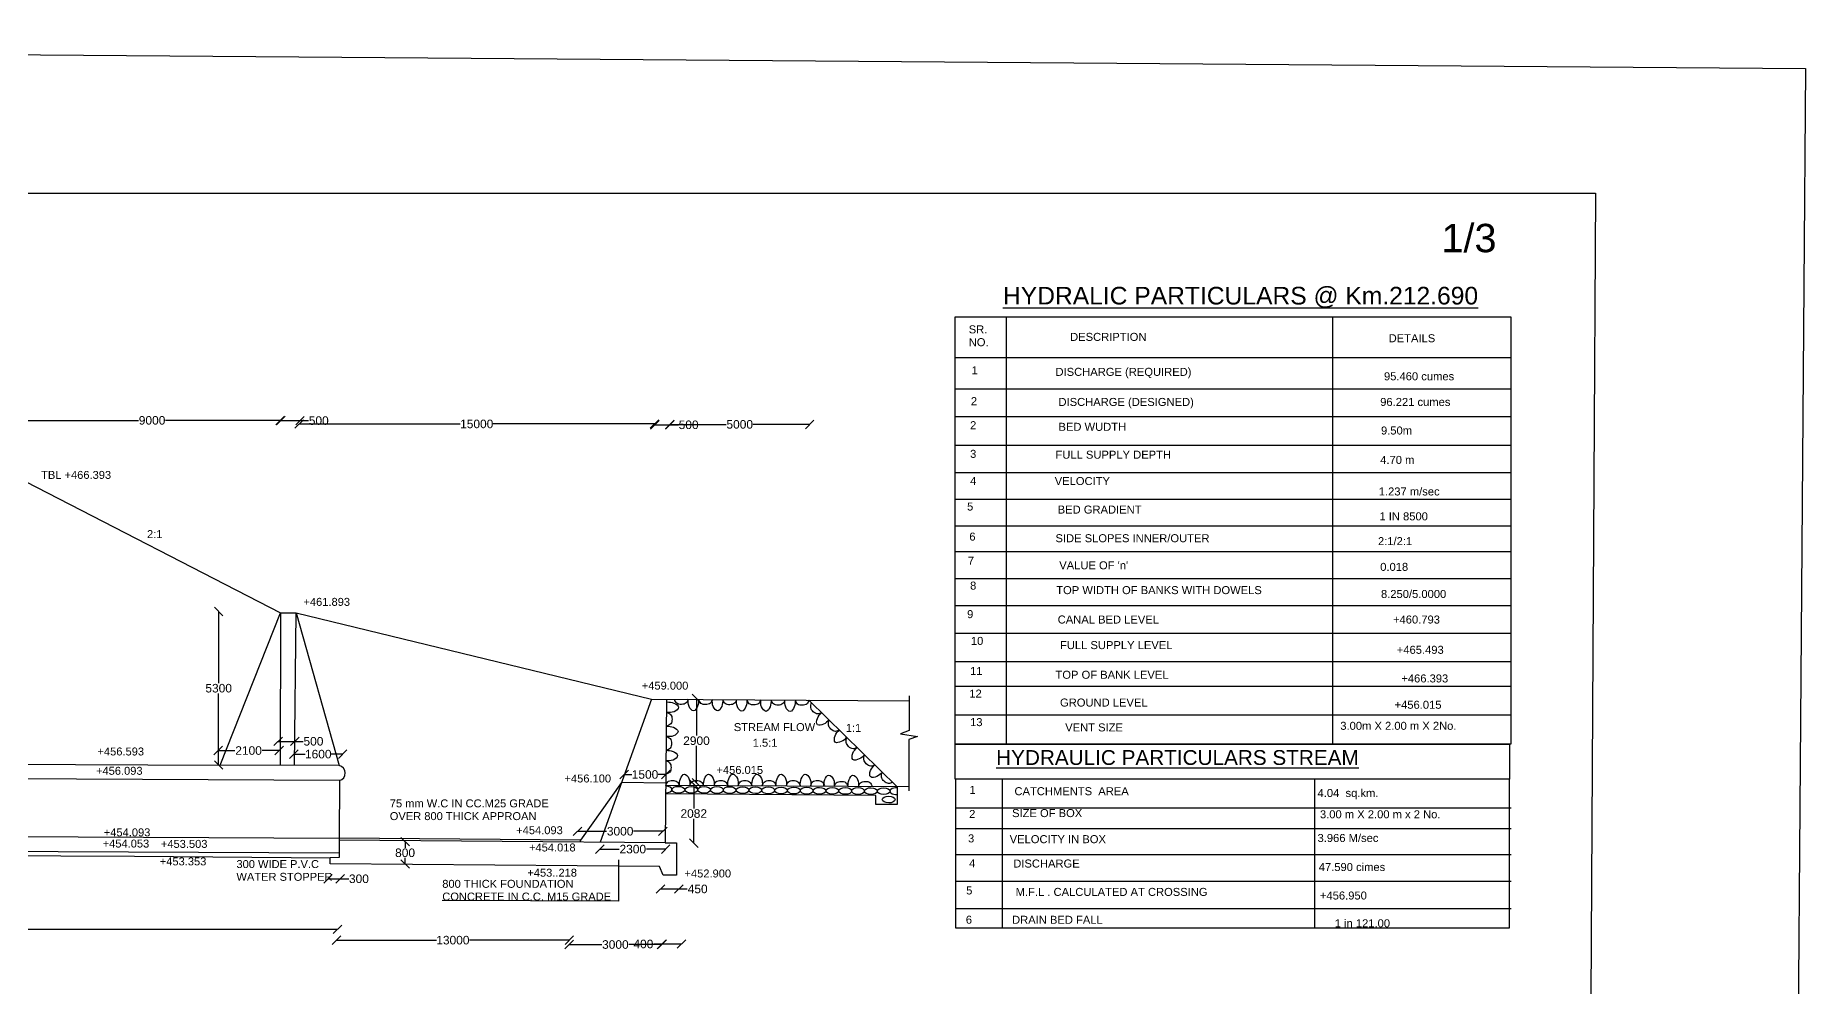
# Model space of a CAD drawing. Header units: metres. Extents: x 2 to 504, y 0 to 345.
# Drawn here: x 297.4 to 504.4, y 233.6 to 344.8 of the extents above; entities that cross this region are included whole.
import ezdxf

# ---------------------------------------------------------------- set-up
doc = ezdxf.new("R2010")
doc.units = ezdxf.units.M
doc.header["$MEASUREMENT"] = 0
doc.layers.add('DIMENSION', color=255, linetype='Continuous')
doc.layers.add('TEXT', color=255, linetype='Continuous')
doc.styles.get("Standard").update_dxf_attribs({"font": 'arial.ttf'})
doc.dimstyles.get("Standard").update_dxf_attribs({"dimtxt": 1, "dimasz": 1, "dimexe": 0.18, "dimexo": 0.0625, "dimgap": 0.09, "dimtad": 0, "dimtih": 1, "dimtoh": 1, "dimdec": 0, "dimzin": 0, "dimdsep": 46, "dimtxsty": 'Standard', "dimblk": 'OBLIQUE', "dimcen": 0, "dimse1": 1, "dimse2": 1, "dimadec": 0, "dimazin": 0, "dimtfac": 1, "dimtdec": 0, "dimtofl": 0, "dimtmove": 0, "dimatfit": 3, "dimfxl": 1, "dimtolj": 1, "dimtzin": 0, "dimarcsym": 0})
picture_1 = doc.add_image_def('image1.jpg', size_in_pixel=(7220, 4930))

# ---------------------------------------------------------------- blocks, each defined once
blk = doc.blocks.new('_Oblique')
at = {"color": 0, "linetype": 'ByBlock', "lineweight": -2}
blk.add_line((-0.5, -0.5), (0.5, 0.5), dxfattribs=at)
blk = doc.blocks.new('*D15')
at = {"layer": 'Defpoints', "color": 0, "transparency": 16777216}
for p in [(295.94, 300.05), (326.07, 299.81), (326.07, 299.81)]:
    blk.add_point(p, dxfattribs=at)
at = {"layer": 'DIMENSION', "color": 0, "lineweight": -2, "transparency": 16777216}
for p, q in [((295.94, 299.81), (309.42, 299.81)), ((326.07, 299.81), (312.58, 299.81))]:
    blk.add_line(p, q, dxfattribs=at)
at = {"layer": 'DIMENSION', "color": 0, "lineweight": -2, "transparency": 16777216, "rotation": 180}
blk.add_blockref('_Oblique', (295.94, 299.81), dxfattribs=at)
at = {"layer": 'DIMENSION', "color": 0, "lineweight": -2, "transparency": 16777216}
blk.add_blockref('_Oblique', (326.07, 299.81), dxfattribs=at)
at = {"layer": 'DIMENSION', "color": 0, "transparency": 16777216, "insert": (311, 299.81), "char_height": 1, "attachment_point": 5}
blk.add_mtext('\\A1;9000', dxfattribs=at)
blk = doc.blocks.new('*D16')
at = {"layer": 'Defpoints', "color": 0, "transparency": 16777216}
for p in [(325.96, 299.86), (328.3, 299.78), (328.3, 299.78)]:
    blk.add_point(p, dxfattribs=at)
at = {"layer": 'DIMENSION', "color": 0, "lineweight": -2, "transparency": 16777216}
for p, q in [((325.96, 299.78), (328.3, 299.78)), ((328.3, 299.78), (329.3, 299.78))]:
    blk.add_line(p, q, dxfattribs=at)
at = {"layer": 'DIMENSION', "color": 0, "lineweight": -2, "transparency": 16777216, "rotation": 180}
blk.add_blockref('_Oblique', (325.96, 299.78), dxfattribs=at)
at = {"layer": 'DIMENSION', "color": 0, "lineweight": -2, "transparency": 16777216}
blk.add_blockref('_Oblique', (328.3, 299.78), dxfattribs=at)
at = {"layer": 'DIMENSION', "color": 0, "transparency": 16777216, "insert": (330.5, 299.78), "char_height": 1, "attachment_point": 5}
blk.add_mtext('\\A1;500', dxfattribs=at)
blk = doc.blocks.new('*D17')
at = {"layer": 'Defpoints', "color": 0, "transparency": 16777216}
for p in [(328.2, 299.75), (369.77, 299.39), (369.77, 299.21)]:
    blk.add_point(p, dxfattribs=at)
at = {"layer": 'DIMENSION', "color": 0, "lineweight": -2, "transparency": 16777216}
for p, q in [((328.2, 299.39), (347.06, 299.39)), ((369.77, 299.39), (350.91, 299.39))]:
    blk.add_line(p, q, dxfattribs=at)
at = {"layer": 'DIMENSION', "color": 0, "lineweight": -2, "transparency": 16777216, "rotation": 180}
blk.add_blockref('_Oblique', (328.2, 299.39), dxfattribs=at)
at = {"layer": 'DIMENSION', "color": 0, "lineweight": -2, "transparency": 16777216}
blk.add_blockref('_Oblique', (369.77, 299.39), dxfattribs=at)
at = {"layer": 'DIMENSION', "color": 0, "transparency": 16777216, "insert": (348.98, 299.39), "char_height": 1, "attachment_point": 5}
blk.add_mtext('\\A1;15000', dxfattribs=at)
blk = doc.blocks.new('*D18')
at = {"layer": 'Defpoints', "color": 0, "transparency": 16777216}
for p in [(369.82, 299.29), (371.57, 299.29), (371.57, 299.29)]:
    blk.add_point(p, dxfattribs=at)
at = {"layer": 'DIMENSION', "color": 0, "lineweight": -2, "transparency": 16777216}
for p, q in [((369.82, 299.29), (371.57, 299.29)), ((371.57, 299.29), (372.57, 299.29))]:
    blk.add_line(p, q, dxfattribs=at)
at = {"layer": 'DIMENSION', "color": 0, "lineweight": -2, "transparency": 16777216, "rotation": 180}
blk.add_blockref('_Oblique', (369.82, 299.29), dxfattribs=at)
at = {"layer": 'DIMENSION', "color": 0, "lineweight": -2, "transparency": 16777216}
blk.add_blockref('_Oblique', (371.57, 299.29), dxfattribs=at)
at = {"layer": 'DIMENSION', "color": 0, "transparency": 16777216, "insert": (373.77, 299.29), "char_height": 1, "attachment_point": 5}
blk.add_mtext('\\A1;500', dxfattribs=at)
blk = doc.blocks.new('*D19')
at = {"layer": 'Defpoints', "color": 0, "transparency": 16777216}
for p in [(371.57, 299.37), (387.93, 299.34), (387.93, 299.34)]:
    blk.add_point(p, dxfattribs=at)
at = {"layer": 'DIMENSION', "color": 0, "lineweight": -2, "transparency": 16777216}
for p, q in [((371.57, 299.34), (378.17, 299.34)), ((387.93, 299.34), (381.33, 299.34))]:
    blk.add_line(p, q, dxfattribs=at)
at = {"layer": 'DIMENSION', "color": 0, "lineweight": -2, "transparency": 16777216, "rotation": 180}
blk.add_blockref('_Oblique', (371.57, 299.34), dxfattribs=at)
at = {"layer": 'DIMENSION', "color": 0, "lineweight": -2, "transparency": 16777216}
blk.add_blockref('_Oblique', (387.93, 299.34), dxfattribs=at)
at = {"layer": 'DIMENSION', "color": 0, "transparency": 16777216, "insert": (379.75, 299.34), "char_height": 1, "attachment_point": 5}
blk.add_mtext('\\A1;5000', dxfattribs=at)
blk = doc.blocks.new('*D34')
at = {"layer": 'Defpoints', "color": 0, "transparency": 16777216}
for p in [(318.4, 277.46), (318.79, 277.46), (318.4, 259.5)]:
    blk.add_point(p, dxfattribs=at)
at = {"layer": 'DIMENSION', "color": 0, "lineweight": -2, "transparency": 16777216}
for p, q in [((318.79, 277.46), (318.79, 269.08)), ((318.79, 259.5), (318.79, 267.88))]:
    blk.add_line(p, q, dxfattribs=at)
for p, rotation in [((318.79, 277.46), 90), ((318.79, 259.5), 270)]:
    blk.add_blockref('_Oblique', p, dxfattribs=dict(at, rotation=rotation))
at = {"layer": 'DIMENSION', "color": 0, "transparency": 16777216, "insert": (318.79, 268.48), "char_height": 1, "attachment_point": 5}
blk.add_mtext('\\A1;5300', dxfattribs=at)
blk = doc.blocks.new('*D40')
at = {"layer": 'Defpoints', "color": 0, "transparency": 16777216}
for p in [(318.72, 261.15), (325.86, 261.19), (325.86, 261.15)]:
    blk.add_point(p, dxfattribs=at)
at = {"layer": 'DIMENSION', "color": 0, "lineweight": -2, "transparency": 16777216}
for p, q in [((318.72, 261.19), (320.7, 261.19)), ((325.86, 261.19), (323.88, 261.19))]:
    blk.add_line(p, q, dxfattribs=at)
at = {"layer": 'DIMENSION', "color": 0, "lineweight": -2, "transparency": 16777216, "rotation": 180}
blk.add_blockref('_Oblique', (318.72, 261.19), dxfattribs=at)
at = {"layer": 'DIMENSION', "color": 0, "lineweight": -2, "transparency": 16777216}
blk.add_blockref('_Oblique', (325.86, 261.19), dxfattribs=at)
at = {"layer": 'DIMENSION', "color": 0, "transparency": 16777216, "insert": (322.29, 261.19), "char_height": 1, "attachment_point": 5}
blk.add_mtext('\\A1;2100', dxfattribs=at)
blk = doc.blocks.new('*D41')
at = {"layer": 'Defpoints', "color": 0, "transparency": 16777216}
for p in [(325.74, 261.03), (327.69, 262.27), (327.69, 261.03)]:
    blk.add_point(p, dxfattribs=at)
at = {"layer": 'DIMENSION', "color": 0, "lineweight": -2, "transparency": 16777216}
for p, q in [((325.74, 262.27), (327.69, 262.27)), ((327.69, 262.27), (328.69, 262.27))]:
    blk.add_line(p, q, dxfattribs=at)
at = {"layer": 'DIMENSION', "color": 0, "lineweight": -2, "transparency": 16777216, "rotation": 180}
blk.add_blockref('_Oblique', (325.74, 262.27), dxfattribs=at)
at = {"layer": 'DIMENSION', "color": 0, "lineweight": -2, "transparency": 16777216}
blk.add_blockref('_Oblique', (327.69, 262.27), dxfattribs=at)
at = {"layer": 'DIMENSION', "color": 0, "transparency": 16777216, "insert": (329.88, 262.27), "char_height": 1, "attachment_point": 5}
blk.add_mtext('\\A1;500', dxfattribs=at)
blk = doc.blocks.new('*D42')
at = {"layer": 'Defpoints', "color": 0, "transparency": 16777216}
for p in [(327.58, 261.02), (333.3, 261.02), (333.3, 260.77)]:
    blk.add_point(p, dxfattribs=at)
at = {"layer": 'DIMENSION', "color": 0, "lineweight": -2, "transparency": 16777216}
for p, q in [((327.58, 260.77), (328.9, 260.77)), ((333.3, 260.77), (331.97, 260.77))]:
    blk.add_line(p, q, dxfattribs=at)
at = {"layer": 'DIMENSION', "color": 0, "lineweight": -2, "transparency": 16777216, "rotation": 180}
blk.add_blockref('_Oblique', (327.58, 260.77), dxfattribs=at)
at = {"layer": 'DIMENSION', "color": 0, "lineweight": -2, "transparency": 16777216}
blk.add_blockref('_Oblique', (333.3, 260.77), dxfattribs=at)
at = {"layer": 'DIMENSION', "color": 0, "transparency": 16777216, "insert": (330.44, 260.77), "char_height": 1, "attachment_point": 5}
blk.add_mtext('\\A1;1600', dxfattribs=at)
blk = doc.blocks.new('*D43')
at = {"layer": 'Defpoints', "color": 0, "transparency": 16777216}
for p in [(366.24, 258.17), (371.1, 258.4), (371.1, 258.39)]:
    blk.add_point(p, dxfattribs=at)
at = {"layer": 'DIMENSION', "color": 0, "lineweight": -2, "transparency": 16777216}
for p, q in [((366.24, 258.39), (367.13, 258.39)), ((371.1, 258.39), (370.2, 258.39))]:
    blk.add_line(p, q, dxfattribs=at)
at = {"layer": 'DIMENSION', "color": 0, "lineweight": -2, "transparency": 16777216, "rotation": 180}
blk.add_blockref('_Oblique', (366.24, 258.39), dxfattribs=at)
at = {"layer": 'DIMENSION', "color": 0, "lineweight": -2, "transparency": 16777216}
blk.add_blockref('_Oblique', (371.1, 258.39), dxfattribs=at)
at = {"layer": 'DIMENSION', "color": 0, "transparency": 16777216, "insert": (368.67, 258.39), "char_height": 1, "attachment_point": 5}
blk.add_mtext('\\A1;1500', dxfattribs=at)
blk = doc.blocks.new('*D44')
at = {"layer": 'Defpoints', "color": 0, "transparency": 16777216}
for p in [(360.77, 251.58), (370.76, 251.75), (370.76, 251.58)]:
    blk.add_point(p, dxfattribs=at)
at = {"layer": 'DIMENSION', "color": 0, "lineweight": -2, "transparency": 16777216}
for p, q in [((360.77, 251.75), (364.18, 251.75)), ((370.76, 251.75), (367.34, 251.75))]:
    blk.add_line(p, q, dxfattribs=at)
at = {"layer": 'DIMENSION', "color": 0, "lineweight": -2, "transparency": 16777216, "rotation": 180}
blk.add_blockref('_Oblique', (360.77, 251.75), dxfattribs=at)
at = {"layer": 'DIMENSION', "color": 0, "lineweight": -2, "transparency": 16777216}
blk.add_blockref('_Oblique', (370.76, 251.75), dxfattribs=at)
at = {"layer": 'DIMENSION', "color": 0, "transparency": 16777216, "insert": (365.76, 251.75), "char_height": 1, "attachment_point": 5}
blk.add_mtext('\\A1;3000', dxfattribs=at)
blk = doc.blocks.new('*D45')
at = {"layer": 'Defpoints', "color": 0, "transparency": 16777216}
for p in [(363.39, 249.66), (363.39, 249.64), (371.09, 249.64)]:
    blk.add_point(p, dxfattribs=at)
at = {"layer": 'DIMENSION', "color": 0, "lineweight": -2, "transparency": 16777216}
for p, q in [((363.39, 249.66), (365.65, 249.66)), ((371.09, 249.66), (368.83, 249.66))]:
    blk.add_line(p, q, dxfattribs=at)
at = {"layer": 'DIMENSION', "color": 0, "lineweight": -2, "transparency": 16777216, "rotation": 180}
blk.add_blockref('_Oblique', (363.39, 249.66), dxfattribs=at)
at = {"layer": 'DIMENSION', "color": 0, "lineweight": -2, "transparency": 16777216}
blk.add_blockref('_Oblique', (371.09, 249.66), dxfattribs=at)
at = {"layer": 'DIMENSION', "color": 0, "transparency": 16777216, "insert": (367.24, 249.66), "char_height": 1, "attachment_point": 5}
blk.add_mtext('\\A1;2300', dxfattribs=at)
blk = doc.blocks.new('*D46')
at = {"layer": 'Defpoints', "color": 0, "transparency": 16777216}
for p in [(340.6, 250.53), (340.6, 250.53), (340.6, 247.92)]:
    blk.add_point(p, dxfattribs=at)
at = {"layer": 'DIMENSION', "color": 0, "lineweight": -2, "transparency": 16777216}
for p, q in [((340.6, 250.53), (340.6, 249.83)), ((340.6, 247.92), (340.6, 248.63))]:
    blk.add_line(p, q, dxfattribs=at)
for p, rotation in [((340.6, 250.53), 90), ((340.6, 247.92), 270)]:
    blk.add_blockref('_Oblique', p, dxfattribs=dict(at, rotation=rotation))
at = {"layer": 'DIMENSION', "color": 0, "transparency": 16777216, "insert": (340.6, 249.23), "char_height": 1, "attachment_point": 5}
blk.add_mtext('\\A1;800', dxfattribs=at)
blk = doc.blocks.new('*D47')
at = {"layer": 'Defpoints', "color": 0, "transparency": 16777216}
for p in [(331.58, 246.11), (333, 246.19), (333, 246.11)]:
    blk.add_point(p, dxfattribs=at)
at = {"layer": 'DIMENSION', "color": 0, "lineweight": -2, "transparency": 16777216}
for p, q in [((331.58, 246.19), (333, 246.19)), ((333, 246.19), (334, 246.19))]:
    blk.add_line(p, q, dxfattribs=at)
at = {"layer": 'DIMENSION', "color": 0, "lineweight": -2, "transparency": 16777216, "rotation": 180}
blk.add_blockref('_Oblique', (331.58, 246.19), dxfattribs=at)
at = {"layer": 'DIMENSION', "color": 0, "lineweight": -2, "transparency": 16777216}
blk.add_blockref('_Oblique', (333, 246.19), dxfattribs=at)
at = {"layer": 'DIMENSION', "color": 0, "transparency": 16777216, "insert": (335.2, 246.19), "char_height": 1, "attachment_point": 5}
blk.add_mtext('\\A1;300', dxfattribs=at)
blk = doc.blocks.new('*D49')
at = {"layer": 'Defpoints', "color": 0, "transparency": 16777216}
for p in [(373.37, 267.27), (373.37, 257.41), (374.69, 257.41)]:
    blk.add_point(p, dxfattribs=at)
at = {"layer": 'DIMENSION', "color": 0, "lineweight": -2, "transparency": 16777216}
for p, q in [((374.69, 267.27), (374.69, 262.94)), ((374.69, 257.41), (374.69, 261.74))]:
    blk.add_line(p, q, dxfattribs=at)
for p, rotation in [((374.69, 267.27), 90), ((374.69, 257.41), 270)]:
    blk.add_blockref('_Oblique', p, dxfattribs=dict(at, rotation=rotation))
at = {"layer": 'DIMENSION', "color": 0, "transparency": 16777216, "insert": (374.69, 262.34), "char_height": 1, "attachment_point": 5}
blk.add_mtext('\\A1;2900', dxfattribs=at)
blk = doc.blocks.new('*D50')
at = {"layer": 'Defpoints', "color": 0, "transparency": 16777216}
for p in [(375.03, 257.27), (374.37, 250.37), (375.03, 250.37)]:
    blk.add_point(p, dxfattribs=at)
at = {"layer": 'DIMENSION', "color": 0, "lineweight": -2, "transparency": 16777216}
for p, q in [((374.37, 257.27), (374.37, 254.42)), ((374.37, 250.37), (374.37, 253.22))]:
    blk.add_line(p, q, dxfattribs=at)
for p, rotation in [((374.37, 257.27), 90), ((374.37, 250.37), 270)]:
    blk.add_blockref('_Oblique', p, dxfattribs=dict(at, rotation=rotation))
at = {"layer": 'DIMENSION', "color": 0, "transparency": 16777216, "insert": (374.37, 253.82), "char_height": 1, "attachment_point": 5}
blk.add_mtext('\\A1;2082', dxfattribs=at)
blk = doc.blocks.new('*D51')
at = {"layer": 'Defpoints', "color": 0, "transparency": 16777216}
for p in [(370.47, 245.63), (372.62, 245.63), (372.62, 245)]:
    blk.add_point(p, dxfattribs=at)
at = {"layer": 'DIMENSION', "color": 0, "lineweight": -2, "transparency": 16777216}
for p, q in [((370.47, 245), (372.62, 245)), ((372.62, 245), (373.62, 245))]:
    blk.add_line(p, q, dxfattribs=at)
at = {"layer": 'DIMENSION', "color": 0, "lineweight": -2, "transparency": 16777216, "rotation": 180}
blk.add_blockref('_Oblique', (370.47, 245), dxfattribs=at)
at = {"layer": 'DIMENSION', "color": 0, "lineweight": -2, "transparency": 16777216}
blk.add_blockref('_Oblique', (372.62, 245), dxfattribs=at)
at = {"layer": 'DIMENSION', "color": 0, "transparency": 16777216, "insert": (374.83, 245), "char_height": 1, "attachment_point": 5}
blk.add_mtext('\\A1;450', dxfattribs=at)
blk = doc.blocks.new('*D52')
at = {"layer": 'Defpoints', "color": 0, "transparency": 16777216}
for p in [(370.69, 239.56), (370.69, 238.56), (372.93, 239.56)]:
    blk.add_point(p, dxfattribs=at)
at = {"layer": 'DIMENSION', "color": 0, "lineweight": -2, "transparency": 16777216}
for p, q in [((370.69, 238.56), (369.69, 238.56)), ((372.93, 238.56), (370.69, 238.56))]:
    blk.add_line(p, q, dxfattribs=at)
at = {"layer": 'DIMENSION', "color": 0, "lineweight": -2, "transparency": 16777216, "rotation": 180}
blk.add_blockref('_Oblique', (370.69, 238.56), dxfattribs=at)
at = {"layer": 'DIMENSION', "color": 0, "lineweight": -2, "transparency": 16777216}
blk.add_blockref('_Oblique', (372.93, 238.56), dxfattribs=at)
at = {"layer": 'DIMENSION', "color": 0, "transparency": 16777216, "insert": (368.48, 238.56), "char_height": 1, "attachment_point": 5}
blk.add_mtext('\\A1;400', dxfattribs=at)
blk = doc.blocks.new('*D53')
at = {"layer": 'Defpoints', "color": 0, "transparency": 16777216}
for p in [(359.79, 238.56), (359.79, 238.5), (370.61, 238.56)]:
    blk.add_point(p, dxfattribs=at)
at = {"layer": 'DIMENSION', "color": 0, "lineweight": -2, "transparency": 16777216}
for p, q in [((359.79, 238.5), (363.61, 238.5)), ((370.61, 238.5), (366.78, 238.5))]:
    blk.add_line(p, q, dxfattribs=at)
at = {"layer": 'DIMENSION', "color": 0, "lineweight": -2, "transparency": 16777216, "rotation": 180}
blk.add_blockref('_Oblique', (359.79, 238.5), dxfattribs=at)
at = {"layer": 'DIMENSION', "color": 0, "lineweight": -2, "transparency": 16777216}
blk.add_blockref('_Oblique', (370.61, 238.5), dxfattribs=at)
at = {"layer": 'DIMENSION', "color": 0, "transparency": 16777216, "insert": (365.2, 238.5), "char_height": 1, "attachment_point": 5}
blk.add_mtext('\\A1;3000', dxfattribs=at)
blk = doc.blocks.new('*D54')
at = {"layer": 'Defpoints', "color": 0, "transparency": 16777216}
for p in [(332.58, 239.01), (332.58, 238.56), (359.81, 238.56)]:
    blk.add_point(p, dxfattribs=at)
at = {"layer": 'DIMENSION', "color": 0, "lineweight": -2, "transparency": 16777216}
for p, q in [((332.58, 239.01), (344.27, 239.01)), ((359.81, 239.01), (348.12, 239.01))]:
    blk.add_line(p, q, dxfattribs=at)
at = {"layer": 'DIMENSION', "color": 0, "lineweight": -2, "transparency": 16777216, "rotation": 180}
blk.add_blockref('_Oblique', (332.58, 239.01), dxfattribs=at)
at = {"layer": 'DIMENSION', "color": 0, "lineweight": -2, "transparency": 16777216}
blk.add_blockref('_Oblique', (359.81, 239.01), dxfattribs=at)
at = {"layer": 'DIMENSION', "color": 0, "transparency": 16777216, "insert": (346.19, 239.01), "char_height": 1, "attachment_point": 5}
blk.add_mtext('\\A1;13000', dxfattribs=at)
blk = doc.blocks.new('*D55')
at = {"layer": 'Defpoints', "color": 0, "transparency": 16777216}
for p in [(108.34, 240.28), (108.34, 239.04), (332.69, 239.04)]:
    blk.add_point(p, dxfattribs=at)
at = {"layer": 'DIMENSION', "color": 0, "lineweight": -2, "transparency": 16777216}
for p, q in [((108.34, 240.28), (218.54, 240.28)), ((332.69, 240.28), (222.49, 240.28))]:
    blk.add_line(p, q, dxfattribs=at)
at = {"layer": 'DIMENSION', "color": 0, "lineweight": -2, "transparency": 16777216, "rotation": 180}
blk.add_blockref('_Oblique', (108.34, 240.28), dxfattribs=at)
at = {"layer": 'DIMENSION', "color": 0, "lineweight": -2, "transparency": 16777216}
blk.add_blockref('_Oblique', (332.69, 240.28), dxfattribs=at)
at = {"layer": 'DIMENSION', "color": 0, "transparency": 16777216, "insert": (220.51, 240.28), "char_height": 1, "attachment_point": 5}
blk.add_mtext('\\A1;67350', dxfattribs=at)

msp = doc.modelspace()

# ---------------------------------------------------------------- linework, layer by layer
at = {"layer": 'TEXT'}
for points in [[(34.91, 326.39), (479.86, 326.39), (478.14, 30.65), (34.91, 30.65)], [(404.97, 311.92), (469.98, 311.92), (469.98, 261.95), (404.97, 261.95)], [(404.97, 261.95), (469.81, 261.95), (469.81, 257.86), (404.97, 257.86)], [(469.81, 257.86), (405.01, 257.86), (405.01, 240.44), (469.81, 240.44)]]:
    msp.add_lwpolyline(points, close=True, dxfattribs=at)
for points in [[(410.93, 311.82), (410.93, 261.88)], [(449.08, 311.82), (449.08, 261.88)], [(404.98, 307.15), (469.99, 307.15)], [(404.98, 303.52), (469.99, 303.52)], [(404.98, 300.27), (469.99, 300.27)], [(404.98, 296.9), (469.99, 296.9)], [(38.92, 262.16), (71.77, 262.16), (113.59, 278.22), (115.35, 278.22), (145.36, 293.27), (172.89, 293.27), (210.26, 274.19), (241.95, 274.04), (276.26, 291.16), (283.06, 294.56), (286.48, 294.56), (289.2, 292.68), (296.19, 292.68), (326.04, 277.31), (327.84, 277.31), (369.43, 267.21), (399.61, 267)], [(404.98, 293.72), (469.99, 293.72)], [(404.98, 290.58), (469.99, 290.58)], [(404.98, 287.47), (469.99, 287.47)], [(404.98, 284.48), (469.99, 284.48)], [(404.98, 281.3), (469.99, 281.3)], [(404.98, 278.16), (469.99, 278.16)], [(122.22, 260.26), (242.75, 259.85), (318.95, 259.5), (326.04, 277.31)], [(326.04, 277.31), (325.97, 259.47)], [(327.65, 259.46), (327.84, 277.31)], [(327.84, 277.31), (332.89, 259.44)], [(404.98, 274.91), (469.99, 274.91)], [(404.98, 271.6), (469.99, 271.6)], [(371.17, 267.2), (371.02, 250.39), (372.37, 250.39), (372.37, 246.63), (370.8, 246.63), (370.38, 247.64), (331.83, 247.96), (331.83, 248.66)], [(369.43, 267.21), (363.41, 250.46)], [(399.59, 267.59), (399.59, 263.54), (398.54, 263.16), (400.53, 262.85), (399.55, 262.47), (399.55, 256.48)], [(404.98, 268.74), (469.99, 268.74)], [(398.18, 256.93), (387.84, 267.08)], [(404.98, 265.37), (469.99, 265.37)], [(332.89, 259.44), (318.95, 259.5)], [(332.93, 257.69), (225.27, 258.24), (108.17, 258.62)], [(332.93, 257.69), (332.9, 250.96)], [(371.09, 257.37), (365.93, 257.46), (361.11, 250.72)], [(399.55, 256.93), (371.06, 257.1)], [(398.18, 256.93), (398.18, 254.9), (395.67, 254.9), (395.67, 255.93), (371.06, 256.12)], [(410.45, 257.93), (410.45, 240.46)], [(446.99, 257.93), (446.99, 240.46)], [(404.98, 254.5), (469.99, 254.5)], [(38.84, 251.99), (41.74, 251.99), (41.74, 249.92), (43.73, 249.92), (43.73, 251.01), (68.74, 250.95), (68.74, 243.64), (70.22, 243.64), (71.54, 248.97), (109.16, 248.88), (109.16, 249.57), (205.36, 249.3), (308.94, 248.85), (331.83, 248.66)], [(108.17, 251.92), (226.01, 251.51), (332.9, 250.96)], [(371.02, 250.39), (332.89, 250.71), (332.89, 248.67), (331.83, 248.66)], [(361.11, 250.47), (361.11, 250.72), (332.9, 250.96), (332.89, 250.71)], [(404.98, 252.08), (469.99, 252.08)], [(332.89, 249.19), (225.99, 249.7), (108.17, 250.11), (108.17, 249.57), (109.16, 249.57)], [(404.98, 249.02), (469.99, 249.02)], [(365.55, 248.42), (365.55, 243.57), (344.95, 243.65)], [(404.98, 245.91), (469.99, 245.91)], [(404.98, 242.73), (469.99, 242.73)]]:
    msp.add_lwpolyline(points, dxfattribs=at)
msp.add_arc((332.7, 258.56), 0.902, 284.8142, 77.4704, dxfattribs=at)
for centre, major_axis, start_param, end_param in [((371.06, 256.63), (0.75, 0), -1.54989, 1.540108), ((372.58, 256.61), (0.75, -0.005), -3.141592653589793, 3.141592653589793), ((374.08, 256.6), (0.75, -0.005), -3.141592653589793, 3.141592653589793), ((375.58, 256.59), (0.75, -0.005), -3.141592653589793, 3.141592653589793), ((377.08, 256.58), (0.75, -0.005), -3.141592653589793, 3.141592653589793), ((378.58, 256.57), (0.75, -0.005), -3.141592653589793, 3.141592653589793), ((380.08, 256.56), (0.75, -0.005), -3.141592653589793, 3.141592653589793), ((381.58, 256.55), (0.75, -0.005), -3.141592653589793, 3.141592653589793), ((383.08, 256.54), (0.75, -0.005), -3.141592653589793, 3.141592653589793), ((384.58, 256.52), (0.75, -0.005), -3.141592653589793, 3.141592653589793), ((386.08, 256.51), (0.75, -0.005), -3.141592653589793, 3.141592653589793), ((387.58, 256.5), (0.75, -0.005), -3.141592653589793, 3.141592653589793), ((389.08, 256.49), (0.75, -0.005), -3.141592653589793, 3.141592653589793), ((390.59, 256.48), (0.75, -0.005), -3.141592653589793, 3.141592653589793), ((392.09, 256.47), (0.75, -0.005), -3.141592653589793, 3.141592653589793), ((393.59, 256.46), (0.75, -0.005), -3.141592653589793, 3.141592653589793), ((395.09, 256.45), (0.75, -0.005), -3.141592653589793, 3.141592653589793), ((396.59, 256.44), (0.75, -0.005), -3.141592653589793, 3.141592653589793), ((398.07, 256.44), (0.75, -0.005), 1.426111, 4.864579), ((397.18, 255.46), (0.75, -0.005), -3.141592653589793, 3.141592653589793)]:
    msp.add_ellipse(centre, major_axis=major_axis, ratio=0.525023, start_param=start_param, end_param=end_param, dxfattribs=at)
for points in [[(373.72, 267.19), (373.49, 266.76), (372.93, 266.59), (372.39, 266.73), (372.12, 267.19)], [(374.95, 267.17), (374.82, 266.38), (374.35, 265.84), (373.82, 266.36), (373.73, 267.18)], [(376.55, 267.16), (376.32, 266.74), (375.76, 266.57), (375.21, 266.71), (374.95, 267.17)], [(377.78, 267.15), (377.64, 266.36), (377.18, 265.82), (376.65, 266.34), (376.55, 267.16)], [(379.38, 267.14), (379.14, 266.72), (378.59, 266.55), (378.04, 266.69), (377.78, 267.15)], [(371.24, 265.65), (371.66, 265.41), (371.83, 264.85), (371.68, 264.31), (371.21, 264.05)], [(371.27, 266.88), (372.06, 266.73), (372.59, 266.26), (372.07, 265.74), (371.24, 265.66)], [(380.6, 267.13), (380.47, 266.33), (380.01, 265.8), (379.47, 266.32), (379.38, 267.14)], [(382.2, 267.12), (381.97, 266.7), (381.41, 266.53), (380.87, 266.67), (380.6, 267.13)], [(383.43, 267.11), (383.3, 266.31), (382.83, 265.78), (382.3, 266.3), (382.21, 267.12)], [(385.03, 267.1), (384.8, 266.68), (384.24, 266.51), (383.7, 266.65), (383.43, 267.11)], [(386.26, 267.09), (386.12, 266.29), (385.66, 265.76), (385.13, 266.28), (385.03, 267.1)], [(387.86, 267.08), (387.62, 266.66), (387.07, 266.49), (386.52, 266.63), (386.26, 267.09)], [(389.33, 265.61), (388.87, 265.47), (388.35, 265.73), (388.06, 266.21), (388.14, 266.79)], [(390.21, 264.76), (389.56, 264.27), (388.86, 264.21), (388.83, 264.95), (389.33, 265.61)], [(371.21, 264.05), (372.01, 263.91), (372.53, 263.44), (372.01, 262.91), (371.19, 262.83)], [(391.4, 263.58), (390.94, 263.44), (390.42, 263.7), (390.13, 264.18), (390.21, 264.76)], [(392.28, 262.72), (391.63, 262.24), (390.93, 262.17), (390.9, 262.92), (391.41, 263.58)], [(371.15, 261.23), (371.95, 261.08), (372.48, 260.61), (371.95, 260.08), (371.13, 260)], [(371.18, 262.83), (371.6, 262.59), (371.77, 262.03), (371.62, 261.48), (371.15, 261.23)], [(393.48, 261.55), (393.01, 261.4), (392.49, 261.66), (392.2, 262.14), (392.28, 262.72)], [(394.35, 260.69), (393.71, 260.21), (393, 260.14), (392.98, 260.88), (393.48, 261.54)], [(371.13, 260), (371.55, 259.76), (371.71, 259.2), (371.56, 258.66), (371.1, 258.4)], [(395.55, 259.51), (395.09, 259.37), (394.56, 259.63), (394.27, 260.11), (394.35, 260.69)], [(396.43, 258.66), (395.78, 258.17), (395.07, 258.11), (395.05, 258.85), (395.55, 259.51)], [(371.09, 257.09), (371.32, 257.52), (371.87, 257.69), (372.42, 257.55), (372.69, 257.1)], [(372.69, 257.1), (372.82, 257.9), (373.27, 258.43), (373.81, 257.92), (373.91, 257.1)], [(373.91, 257.09), (374.14, 257.52), (374.7, 257.69), (375.25, 257.55), (375.51, 257.1)], [(375.51, 257.1), (375.64, 257.9), (376.1, 258.43), (376.64, 257.92), (376.74, 257.1)], [(376.74, 257.09), (376.97, 257.52), (377.53, 257.69), (378.07, 257.55), (378.34, 257.1)], [(378.34, 257.1), (378.47, 257.9), (378.93, 258.43), (379.47, 257.92), (379.56, 257.1)], [(379.57, 257.09), (379.8, 257.52), (380.35, 257.69), (380.9, 257.55), (381.17, 257.1)], [(381.17, 257.1), (381.3, 257.9), (381.76, 258.43), (382.29, 257.92), (382.39, 257.1)], [(382.39, 257.09), (382.62, 257.51), (383.18, 257.69), (383.73, 257.55), (383.99, 257.09)], [(383.99, 257.09), (384.12, 257.89), (384.58, 258.43), (385.12, 257.91), (385.22, 257.09)], [(385.22, 257.09), (385.45, 257.52), (386.01, 257.69), (386.55, 257.55), (386.82, 257.1)], [(386.82, 257.1), (386.95, 257.9), (387.41, 258.43), (387.95, 257.92), (388.05, 257.1)], [(388.05, 257.09), (388.28, 257.52), (388.84, 257.69), (389.38, 257.55), (389.65, 257.1)], [(389.59, 256.99), (389.71, 257.79), (390.17, 258.32), (390.71, 257.81), (390.81, 256.99)], [(390.81, 256.98), (391.04, 257.41), (391.6, 257.58), (392.14, 257.45), (392.41, 256.99)], [(392.41, 256.99), (392.54, 257.79), (393, 258.32), (393.54, 257.81), (393.64, 256.99)], [(393.64, 256.98), (393.87, 257.41), (394.43, 257.58), (394.97, 257.45), (395.24, 256.99)], [(397.62, 257.48), (397.16, 257.34), (396.64, 257.6), (396.34, 258.08), (396.43, 258.66)]]:
    msp.add_spline(points, degree=3, dxfattribs=at)

# ---------------------------------------------------------------- texts
for s, height, p in [('1/3', 3.32, (461.84, 319.48)), ('%%UHYDRALIC PARTICULARS @ Km.212.690', 2.0619, (410.55, 313.37)), ('SR.', 0.936, (406.54, 309.99)), ('NO.', 0.936, (406.54, 308.49)), ('DESCRIPTION ', 0.9362, (418.4, 309.11)), ('DETAILS ', 0.936, (455.67, 308.95)), ('1', 0.936, (406.88, 305.2)), ('DISCHARGE (REQUIRED)', 0.9362, (416.69, 305.02)), ('95.460 cumes', 0.9362, (455.12, 304.5)), ('2', 0.936, (406.79, 301.59)), ('DISCHARGE (DESIGNED)', 0.9362, (417.04, 301.5)), ('96.221 cumes', 0.9362, (454.68, 301.5)), ('2', 0.936, (406.7, 298.78)), ('BED WUDTH', 0.936, (417.04, 298.59)), ('9.50m', 0.936, (454.77, 298.16)), ('3', 0.936, (406.7, 295.43)), ('FULL SUPPLY DEPTH', 0.9362, (416.69, 295.33)), ('4.70 m', 0.936, (454.68, 294.72)), ('TBL +466.393', 0.9288, (298.02, 292.97)), ('4', 0.936, (406.7, 292.26)), ('VELOCITY', 0.936, (416.6, 292.25)), ('1.237 m/sec', 0.9362, (454.51, 291.03)), ('5', 0.936, (406.35, 289.27)), ('BED GRADIENT', 0.9362, (416.95, 288.91)), ('1 IN 8500', 0.936, (454.59, 288.12)), ('2:1', 0.929, (310.41, 286.05)), ('6', 0.936, (406.61, 285.75)), ('SIDE SLOPES INNER/OUTER', 0.9362, (416.69, 285.56)), ('2:1/2:1', 0.936, (454.42, 285.22)), ('7', 0.936, (406.44, 282.93)), ("VALUE OF 'n'", 0.9362, (417.13, 282.39)), ('0.018', 0.936, (454.68, 282.21)), ('8', 0.936, (406.7, 280.02)), ('TOP WIDTH OF BANKS WITH DOWELS ', 0.9362, (416.78, 279.49)), ('8.250/5.0000', 0.9362, (454.77, 279.04)), ('+461.893', 0.929, (328.71, 278.12)), ('9', 0.936, (406.35, 276.68)), ('CANAL BED LEVEL ', 0.9362, (416.95, 276.05)), ('+460.793', 0.936, (456.18, 276.05)), ('10', 0.936, (406.79, 273.55)), ('FULL SUPPLY LEVEL ', 0.9362, (417.22, 273.06)), ('+465.493', 0.936, (456.62, 272.51)), ('+459.000', 0.929, (368.29, 268.32)), ('11', 0.936, (406.7, 270.03)), ('TOP OF BANK LEVEL', 0.9362, (416.69, 269.59)), ('+466.393', 0.936, (457.15, 269.16)), ('12', 0.936, (406.61, 267.39)), ('GROUND LEVEL', 0.9362, (417.22, 266.34)), ('+456.015', 0.936, (456.36, 266.08)), ('STREAM FLOW', 0.9288, (379.06, 263.47)), ('1:1', 0.929, (392.16, 263.38)), ('13', 0.936, (406.7, 264.05)), ('VENT SIZE', 0.936, (417.83, 263.43)), ('3.00m X 2.00 m X 2No.', 0.9362, (450.01, 263.62)), ('+456.593', 0.929, (304.61, 260.62)), ('1.5:1', 0.929, (381.27, 261.64)), ('%%UHYDRAULIC PARTICULARS STREAM', 1.7348, (409.75, 259.51)), ('+456.093', 0.929, (304.44, 258.36)), ('+456.015', 0.929, (377.03, 258.46)), ('+456.100', 0.929, (359.25, 257.46)), ('1', 0.936, (406.63, 256.13)), ('CATCHMENTS  AREA  ', 0.9362, (411.89, 255.97)), ('75 mm W.C IN CC.M25 GRADE', 0.9288, (338.81, 254.55)), ('4.04  sq.km.', 0.9362, (447.35, 255.76)), ('OVER 800 THICK APPROAN', 0.9288, (338.81, 253.06)), ('2', 0.936, (406.59, 253.31)), ('SIZE OF BOX ', 0.9362, (411.61, 253.41)), ('3.00 m X 2.00 m x 2 No.', 0.9362, (447.63, 253.27)), ('+454.053', 0.929, (305.22, 249.85)), ('+454.093', 0.929, (305.35, 251.16)), ('+453.503', 0.929, (312.03, 249.81)), ('+454.093', 0.929, (353.6, 251.41)), ('3', 0.936, (406.46, 250.45)), ('VELOCITY IN BOX ', 0.9362, (411.33, 250.36)), ('3.966 M/sec', 0.9362, (447.35, 250.5)), ('+453.353', 0.929, (311.9, 247.76)), ('+454.018', 0.929, (355.1, 249.39)), ('WATER STOPPER', 0.9288, (320.87, 245.96)), ('300 WIDE P.V.C', 0.9288, (320.87, 247.45)), ('+453..218', 0.929, (354.9, 246.44)), ('+452.900', 0.929, (373.29, 246.35)), ('4', 0.936, (406.59, 247.55)), ('DISCHARGE ', 0.936, (411.75, 247.51)), ('47.590 cimes', 0.9362, (447.49, 247.1)), ('800 THICK FOUNDATION', 0.9288, (344.95, 245.14)), ('CONCRETE IN C.C. M15 GRADE', 0.9288, (344.95, 243.65)), ('5', 0.936, (406.24, 244.36)), ('M.F.L . CALCULATED AT CROSSING ', 0.9362, (412.03, 244.19)), ('+456.950', 0.936, (447.63, 243.77)), ('6', 0.936, (406.2, 240.94)), ('DRAIN BED FALL', 0.9362, (411.61, 240.93)), ('1 in 121.00', 0.9362, (449.36, 240.52))]:
    msp.add_text(s, height=height, dxfattribs=at).set_placement(p)

# ---------------------------------------------------------------- dimensions: what is measured, and where the dimension line sits
at = {"layer": 'DIMENSION'}
for base, p1, p2, text, picture, middle in [((326.07, 299.81), (295.94, 300.05), (326.07, 299.81), '9000', '*D15', (311, 299.81)), ((328.3, 299.78), (325.96, 299.86), (328.3, 299.78), '500', '*D16', (330.5, 299.78)), ((369.77, 299.39), (328.2, 299.75), (369.77, 299.21), '15000', '*D17', (348.98, 299.39)), ((371.57, 299.29), (369.82, 299.29), (371.57, 299.29), '500', '*D18', (373.77, 299.29)), ((387.93, 299.34), (371.57, 299.37), (387.93, 299.34), '5000', '*D19', (379.75, 299.34)), ((325.86, 261.19), (318.72, 261.15), (325.86, 261.15), '2100', '*D40', (322.29, 261.19)), ((327.69, 262.27), (325.74, 261.03), (327.69, 261.03), '500', '*D41', (329.88, 262.27)), ((333.3, 260.77), (327.58, 261.02), (333.3, 261.02), '1600', '*D42', (330.44, 260.77)), ((371.1, 258.39), (366.24, 258.17), (371.1, 258.4), '1500', '*D43', (368.67, 258.39)), ((370.76, 251.75), (360.77, 251.58), (370.76, 251.58), '3000', '*D44', (365.76, 251.75)), ((363.39, 249.66), (371.09, 249.64), (363.39, 249.64), '2300', '*D45', (367.24, 249.66)), ((333, 246.19), (331.58, 246.11), (333, 246.11), '300', '*D47', (335.2, 246.19)), ((372.62, 245), (370.47, 245.63), (372.62, 245.63), '450', '*D51', (374.83, 245)), ((108.34, 240.28), (332.69, 239.04), (108.34, 239.04), '67350', '*D55', (220.51, 240.28)), ((332.58, 239.01), (359.81, 238.56), (332.58, 238.56), '13000', '*D54', (346.19, 239.01)), ((359.79, 238.5), (370.61, 238.56), (359.79, 238.56), '3000', '*D53', (365.2, 238.5)), ((370.69, 238.56), (372.93, 239.56), (370.69, 239.56), '400', '*D52', (368.48, 238.56))]:
    dim = msp.add_linear_dim(base=base, p1=p1, p2=p2, text=text, dimstyle='Standard', dxfattribs=at)
    dim.commit()
    dim.dimension.update_dxf_attribs({"geometry": picture, "text_midpoint": middle})
for base, p1, p2, text, picture, middle in [((318.79, 277.46), (318.4, 259.5), (318.4, 277.46), '5300', '*D34', (318.79, 268.48)), ((374.69, 257.41), (373.37, 267.27), (373.37, 257.41), '2900', '*D49', (374.69, 262.34)), ((374.37, 250.37), (375.03, 257.27), (375.03, 250.37), '2082', '*D50', (374.37, 253.82)), ((340.6, 250.53), (340.6, 247.92), (340.6, 250.53), '800', '*D46', (340.6, 249.23))]:
    dim = msp.add_linear_dim(base=base, p1=p1, p2=p2, angle=90, text=text, dimstyle='Standard', dxfattribs=at)
    dim.commit()
    dim.dimension.update_dxf_attribs({"geometry": picture, "text_midpoint": middle})

# ---------------------------------------------------------------- pictures from other files: only their frames are drawn
at = {"layer": 'TEXT'}
image = msp.add_image(picture_1, insert=(1.82, 3.44), size_in_units=(500, 341.41), rotation=-0.4439, dxfattribs=dict(at, fade=30))
image.dxf.flags = 7

doc.saveas('drawing.dxf')
